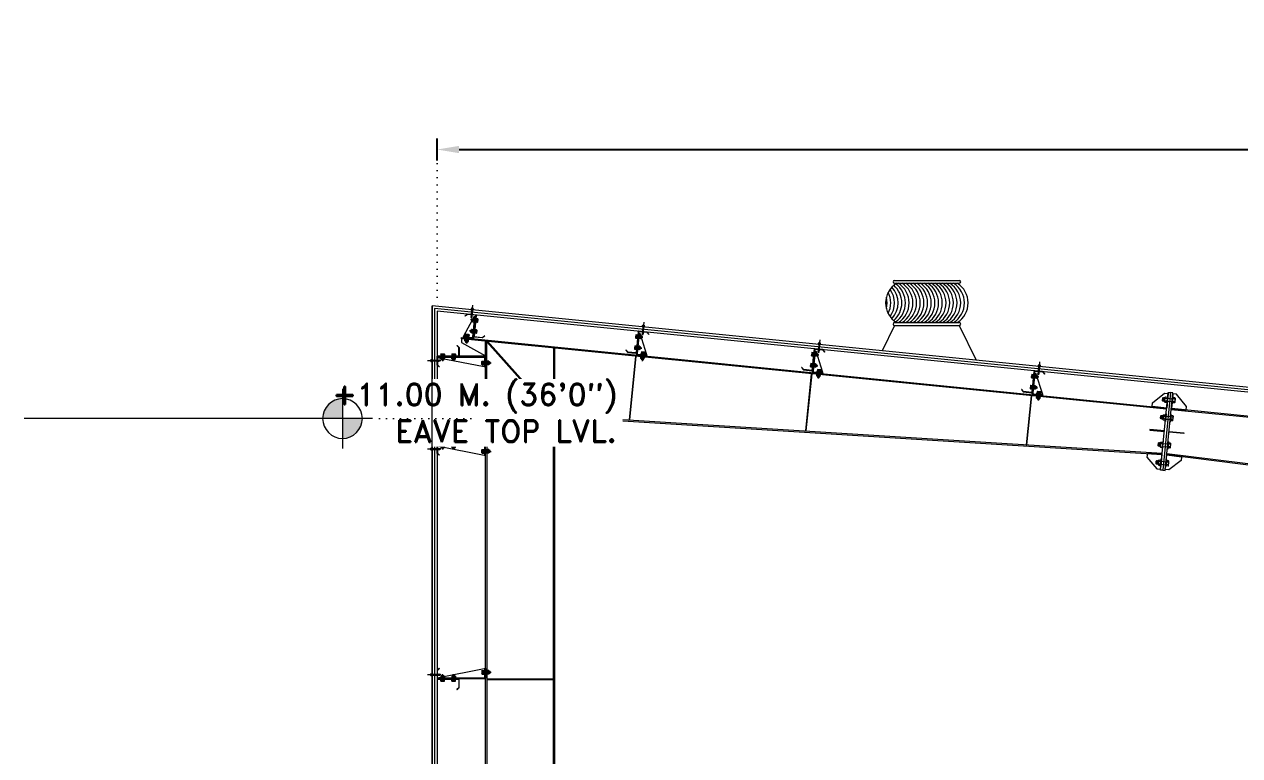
# Model space of a CAD drawing. Header units: millimetres. Extents: x 5227 to 261376, y 53707 to 123566.
# Drawn here: x 70484 to 78735, y 78896 to 83860 of the extents above; entities that cross this region are included whole.
import ezdxf

# ---------------------------------------------------------------- set-up
doc = ezdxf.new("R2010")
doc.units = ezdxf.units.MM
doc.header["$PDMODE"] = 35
doc.header["$PDSIZE"] = -10
doc.linetypes.add('CENTERX2', pattern=[101.6, 63.5, -12.7, 12.7, -12.7])
doc.linetypes.add('DOT', pattern=[6.35, 0, -6.35])
doc.layers.get('0').update_dxf_attribs({"lineweight": 0})
doc.layers.get('Defpoints').update_dxf_attribs({"lineweight": 0})
for name, color, linetype, lineweight in [('PV_CENTER LINE', 1, 'CENTERX2', 0), ('PV_DIMENTION_SECOND_ROMANS', 7, 'Continuous', 0), ('PV_DOTED LINE', 252, 'DOT', 0), ('PV_PURLIN', 4, 'Continuous', 0), ('PV_STEEL LINE', 7, 'Continuous', 0), ('PV_STEEL_I SECTION', 5, 'Continuous', 0), ('PV_STEEL_PLATE', 4, 'Continuous', 0), ('PV_STEEL_STIFFNING', 3, 'Continuous', 0), ('PV_STP', 3, 'Continuous', 0), ('PV_TEXT_ROMAND', 1, 'Continuous', 0), ('STEEL LINE', 7, 'Continuous', 0)]:
    doc.layers.add(name, color=color, linetype=linetype, lineweight=lineweight)
doc.layers.add('PV_HATCH', color=252, linetype='Continuous', lineweight=0, transparency=0.5)
doc.styles.add('PV_ROMAND', font='romand.shx')
doc.dimstyles.new('PV_1-75_MM_FOOT', dxfattribs={"dimscale": 75, "dimtxt": 2, "dimasz": 2, "dimexe": 1, "dimexo": 0.625, "dimtad": 0, "dimdec": 0, "dimdsep": 46, "dimtxsty": 'PV_ROMAND', "dimcen": 2.5, "dimadec": 0, "dimazin": 0, "dimtfac": 1, "dimtdec": 0, "dimtmove": 1, "dimatfit": 2, "dimfxl": 1, "dimfxlon": 1, "dimarcsym": 0})

# ---------------------------------------------------------------- blocks, each defined once
blk = doc.blocks.new('G$CB1E6BE7D')
at = {"layer": 'PV_STP'}
blk.add_lwpolyline([(-100, 25), (-100, 0), (0, 0), (0, 100), (-25, 100), (-100, 25)], dxfattribs=at)
blk = doc.blocks.new('*U515')
at = {"color": 0}
for p, q in [((25.7, 2.5), (-25.7, 2.5)), ((-25.7, 2.5), (-25.7, 0)), ((-25.7, 0), (25.7, 0)), ((-17.5, 16.3), (-17.5, 4.9)), ((13.1, 18.7), (-13.1, 18.7)), ((17.5, 16.3), (17.5, 4.9)), ((25.7, 0), (25.7, 2.5)), ((-25.7, -34.5), (-25.7, -32)), ((-25.7, -32), (25.7, -32)), ((25.7, -34.5), (-25.7, -34.5)), ((-17.5, -48.3), (-17.5, -36.9)), ((13.1, -50.7), (-13.1, -50.7)), ((-10, -64.7), (-10, -50.7)), ((-10, -64.7), (-8, -66.7)), ((8, -66.7), (-8, -66.7)), ((8, -66.7), (10, -64.7)), ((10, -64.7), (10, -50.7)), ((17.5, -48.3), (17.5, -36.9)), ((25.7, -32), (25.7, -34.5))]:
    blk.add_line(p, q, dxfattribs=at)
at = {"color": 8}
for p, q in [((-8.7, 16.3), (-8.7, 4.9)), ((8.7, 16.3), (8.7, 4.9)), ((-8.7, -48.3), (-8.7, -36.9)), ((8.7, -48.3), (8.7, -36.9))]:
    blk.add_line(p, q, dxfattribs=at)
for points in [[(10, -50.7), (12, -51.7), (10, -52.7), (-10, -52.7), (-12, -51.7), (-10, -50.7)], [(10, -52.7), (12, -53.7), (10, -54.7), (-10, -54.7), (-12, -53.7), (-10, -52.7)], [(10, -54.7), (12, -55.7), (10, -56.7), (-10, -56.7), (-12, -55.7), (-10, -54.7)], [(10, -56.7), (12, -57.7), (10, -58.7), (-10, -58.7), (-12, -57.7), (-10, -56.7)], [(10, -58.7), (12, -59.7), (10, -60.7), (-10, -60.7), (-12, -59.7), (-10, -58.7)], [(10, -60.7), (12, -61.7), (10, -62.7), (-10, -62.7), (-12, -61.7), (-10, -60.7)], [(10, -62.7), (12, -63.7), (10, -64.7), (-10, -64.7), (-12, -63.7), (-10, -62.7)]]:
    blk.add_lwpolyline(points, dxfattribs=at)
at = {"color": 0}
for centre, start, end in [((-13.1, 13.6), 90, 148.53369), ((-13.1, 7.6), 211.46631, 270), ((13.1, 13.6), 31.46631, 90), ((13.1, 7.6), 270, 328.53369), ((-13.1, -39.6), 90, 148.53369), ((-13.1, -45.6), 211.46631, 270), ((13.1, -39.6), 31.46631, 90), ((13.1, -45.6), 270, 328.53369)]:
    blk.add_arc(centre, 5.12, start, end, dxfattribs=at)
at = {"color": 8}
for centre, radius, start, end in [((-13.1, 13.6), 5.12, 31.46631, 90), ((-13.1, 7.6), 5.12, 270, 328.53369), ((0, 1.9), 16.8, 58.69355, 121.30645), ((0, 19.3), 16.8, 238.69355, 301.30645), ((13.1, 13.6), 5.12, 90, 148.53369), ((13.1, 7.6), 5.12, 211.46631, 270), ((-13.1, -39.6), 5.12, 31.46631, 90), ((-13.1, -45.6), 5.12, 270, 328.53369), ((0, -51.3), 16.8, 58.69355, 121.30645), ((0, -33.9), 16.8, 238.69355, 301.30645), ((13.1, -39.6), 5.12, 90, 148.53369), ((13.1, -45.6), 5.12, 211.46631, 270)]:
    blk.add_arc(centre, radius, start, end, dxfattribs=at)
at = {"layer": 'PV_DIMENTION_SECOND_ROMANS'}
for p, q in [((-10, -32), (-10, 0)), ((10, -32), (10, 0))]:
    blk.add_line(p, q, dxfattribs=at)
blk = doc.blocks.new('2125')
at = {"color": 3}
for p, q in [((1074299, 569870), (1074359, 569870)), ((1074299, 569870), (1074299, 569867)), ((1074299, 569867), (1074359, 569867)), ((1074299, 569828), (1074359, 569828)), ((1074299, 569828), (1074299, 569825)), ((1074299, 569825), (1074359, 569825)), ((1074359, 569870), (1074359, 569867)), ((1074359, 569828), (1074359, 569825))]:
    blk.add_line(p, q, dxfattribs=at)
at = {"color": 7}
for p, q in [((1074305, 569892), (1074308, 569894)), ((1074305, 569892), (1074305, 569870)), ((1074305, 569892), (1074353, 569892)), ((1074305, 569823), (1074308, 569825)), ((1074305, 569803), (1074305, 569823)), ((1074305, 569803), (1074308, 569801)), ((1074308, 569894), (1074351, 569894)), ((1074308, 569825), (1074351, 569825)), ((1074308, 569801), (1074351, 569801)), ((1074317, 569892), (1074317, 569787)), ((1074320, 569785), (1074317, 569787)), ((1074320, 569785), (1074339, 569785)), ((1074339, 569785), (1074341, 569787)), ((1074341, 569892), (1074341, 569787)), ((1074353, 569892), (1074351, 569894)), ((1074353, 569823), (1074351, 569825)), ((1074353, 569803), (1074351, 569801)), ((1074353, 569892), (1074353, 569870)), ((1074353, 569803), (1074353, 569823))]:
    blk.add_line(p, q, dxfattribs=at)
for centre, radius, start, end in [((1074311, 569884), 9.99, 53.1059, 126.8941), ((1074311, 569815), 9.99, 53.1059, 126.8941), ((1074311, 569811), 9.99, 233.1059, 306.8941), ((1074329, 569857), 36.8, 70.9821, 109.0179), ((1074329, 569788), 36.8, 70.9821, 109.0179), ((1074329, 569837), 36.8, 250.9821, 289.0179), ((1074347, 569884), 9.99, 53.1059, 126.8941), ((1074347, 569815), 9.99, 53.1059, 126.8941), ((1074347, 569811), 9.99, 233.1059, 306.8941)]:
    blk.add_arc(centre, radius, start, end, dxfattribs=at)
at = {"layer": 'PV_CENTER LINE', "color": 1, "ltscale": 0.1}
blk.add_line((1074329, 569902), (1074329, 569771), dxfattribs=at)
blk = doc.blocks.new('SRW-55')
at = {"color": 252}
for p, q in [((-6.8, 2.3), (-3.6, 2.7)), ((-6.8, 2.3), (-6.8, 1.8)), ((-6.8, 1.8), (6.8, 1.8)), ((-4.5, 1.8), (-4.5, 0)), ((-4.5, 0), (4.5, 0)), ((-3.6, 6.3), (-3.6, 2.7)), ((-3.6, 2.7), (3.6, 2.7)), ((-2.7, 7.2), (2.7, 7.2)), ((-1.8, 6.3), (-1.8, 2.7)), ((-1.8, -0.6), (0, 0)), ((-1.8, 0), (-1.8, -0.6)), ((1.8, 6.3), (1.8, 2.7)), ((1.8, -0.4), (2.3, 0)), ((3.6, 6.3), (3.6, 2.7)), ((6.8, 2.3), (3.6, 2.7)), ((4.5, 1.8), (4.5, 0)), ((6.8, 2.3), (6.8, 1.8)), ((-2.5, -1.1), (-1.8, -0.6)), ((-2.5, -3), (-1.8, -2.5)), ((-2.5, -4.9), (-1.8, -4.4)), ((-2.5, -21.8), (-1.8, -21.3)), ((-2.5, -23.7), (-1.8, -23.2)), ((-2.5, -25.6), (-1.8, -25)), ((-2.5, -27.5), (-1.8, -26.9)), ((-2.5, -29.4), (-1.8, -28.8)), ((-2.5, -31.3), (-1.8, -30.7)), ((-2.5, -31.5), (1.8, -31.5)), ((-2.4, -1.4), (-1.8, -1.5)), ((-2.4, -3.3), (-1.8, -3.4)), ((-2.4, -5.2), (-1.8, -5.3)), ((-1.8, -22.2), (-2.4, -22.1)), ((-1.8, -24.1), (-2.4, -23.9)), ((-1.8, -26), (-2.4, -25.8)), ((-1.8, -27.8), (-2.4, -27.7)), ((-1.8, -29.7), (-2.4, -29.6)), ((-1.8, -1.5), (1.8, -0.4)), ((-1.8, -2.4), (1.8, -1.3)), ((-1.8, -1.5), (-1.8, -2.5)), ((-1.8, -3.4), (1.8, -2.3)), ((-1.8, -4.3), (1.8, -3.2)), ((-1.8, -3.4), (-1.8, -4.3)), ((-1.8, -5.3), (1.8, -4.2)), ((-1.8, -5.3), (-1.8, -20.2)), ((-1.8, -21.2), (1.8, -20.1)), ((-1.8, -20.3), (-1.8, -21.3)), ((-1.8, -22.2), (1.8, -21.1)), ((-1.8, -23.1), (1.8, -22)), ((-1.8, -22.2), (-1.8, -23.1)), ((-1.8, -24.1), (1.8, -23)), ((-1.8, -25), (1.8, -23.9)), ((-1.8, -24.1), (-1.8, -25)), ((-1.8, -26), (1.8, -24.9)), ((-1.8, -26.9), (1.8, -25.8)), ((-1.8, -26), (-1.8, -26.9)), ((-1.8, -27.8), (1.8, -26.7)), ((-1.8, -28.8), (1.8, -27.7)), ((-1.8, -27.9), (-1.8, -28.8)), ((-1.8, -29.7), (1.8, -28.6)), ((-1.8, -30.7), (1.8, -29.6)), ((-1.8, -29.7), (-1.8, -30.7)), ((-1.8, -31.5), (-1.8, -35.1)), ((-1.8, -35.1), (0, -37.8)), ((-1.3, -31.5), (1.8, -30.5)), ((0, -37.8), (1.3, -31.5)), ((0, -37.8), (1.8, -35.1)), ((1.8, -0.4), (1.8, -1.3)), ((2.4, -1.5), (1.8, -1.3)), ((1.8, -2.3), (2.5, -1.7)), ((1.8, -2.3), (1.8, -3.2)), ((2.4, -3.4), (1.8, -3.2)), ((1.8, -4.1), (2.5, -3.6)), ((1.8, -4.2), (1.8, -5.5)), ((1.8, -5.5), (1.8, -20.1)), ((1.8, -20.1), (2.4, -20.3)), ((2.5, -20.5), (1.8, -21.1)), ((1.8, -21.1), (1.8, -22)), ((1.8, -22), (2.4, -22.2)), ((2.5, -22.4), (1.8, -22.9)), ((1.8, -23), (1.8, -23.9)), ((1.8, -23.9), (2.4, -24)), ((2.5, -24.3), (1.8, -24.8)), ((1.8, -24.8), (1.8, -25.8)), ((1.8, -25.8), (2.4, -25.9)), ((2.5, -26.2), (1.8, -26.7)), ((1.8, -26.7), (1.8, -27.7)), ((1.8, -27.7), (2.4, -27.8)), ((2.5, -28.1), (1.8, -28.6)), ((1.8, -28.6), (1.8, -29.6)), ((1.8, -29.6), (2.4, -29.7)), ((2.5, -29.9), (1.8, -30.5)), ((1.8, -30.5), (1.8, -31.5)), ((1.8, -31.5), (1.8, -35.1))]:
    blk.add_line(p, q, dxfattribs=at)
for centre, radius, start, end in [((-2.7, 6.3), 0.902, 360, 180), ((0, 5), 2.25, 36.8699, 143.1301), ((2.7, 6.3), 0.902, 360, 180), ((-2.4, -1.2), 0.135, 129.8295, 257.9728), ((-2.4, -3.1), 0.135, 129.8295, 257.9728), ((-2.4, -5), 0.135, 129.8295, 257.9728), ((-2.4, -21.9), 0.135, 129.8295, 257.9728), ((-2.4, -23.8), 0.135, 129.8295, 257.9728), ((-2.4, -25.7), 0.135, 129.8295, 257.9728), ((-2.4, -27.6), 0.135, 129.8295, 257.9728), ((-2.4, -29.5), 0.135, 129.8295, 257.9728), ((-2.4, -31.4), 0.135, 129.8295, 233.3696), ((-1.7, -0.7), 0.135, 107.2492, 129.8295), ((-1.8, -1.4), 0.135, 257.9728, 287.2492), ((-1.7, -2.6), 0.135, 107.2492, 129.8295), ((-1.8, -3.3), 0.135, 257.9728, 287.2492), ((-1.7, -4.5), 0.135, 107.2492, 129.8295), ((-1.8, -5.1), 0.135, 257.9728, 287.2492), ((-1.7, -21.4), 0.135, 107.2492, 129.8295), ((-1.8, -22.1), 0.135, 257.9728, 287.2492), ((-1.7, -23.3), 0.135, 107.2492, 129.8295), ((-1.8, -23.9), 0.135, 257.9728, 287.2492), ((-1.7, -25.1), 0.135, 107.2492, 129.8295), ((-1.8, -25.8), 0.135, 257.9728, 287.2492), ((-1.7, -27), 0.135, 107.2492, 129.8295), ((-1.8, -27.7), 0.135, 257.9728, 287.2492), ((-1.7, -28.9), 0.135, 107.2492, 129.8295), ((-1.8, -29.6), 0.135, 257.9728, 287.2492), ((-1.7, -30.8), 0.135, 107.2492, 129.8295), ((1.7, -0.3), 0.135, 287.2492, 309.8295), ((1.8, -1.5), 0.135, 77.9728, 107.2492), ((1.7, -2.2), 0.135, 287.2492, 309.8295), ((1.8, -3.4), 0.135, 77.9728, 107.2492), ((1.7, -4), 0.135, 287.2492, 309.8295), ((1.8, -20.3), 0.135, 77.9728, 107.2492), ((1.7, -21), 0.135, 287.2492, 309.8295), ((1.8, -22.2), 0.135, 77.9728, 107.2492), ((1.7, -22.8), 0.135, 287.2492, 309.8295), ((1.8, -24), 0.135, 77.9728, 107.2492), ((1.7, -24.7), 0.135, 287.2492, 309.8295), ((1.8, -25.9), 0.135, 77.9728, 107.2492), ((1.7, -26.6), 0.135, 287.2492, 309.8295), ((1.8, -27.8), 0.135, 77.9728, 107.2492), ((1.7, -28.5), 0.135, 287.2492, 309.8295), ((1.8, -29.7), 0.135, 77.9728, 107.2492), ((1.7, -30.4), 0.135, 287.2492, 309.8295), ((2.4, -1.6), 0.135, 309.8295, 77.9728), ((2.4, -3.5), 0.135, 309.8295, 77.9728), ((2.4, -20.4), 0.135, 309.8295, 77.9728), ((2.4, -22.3), 0.135, 309.8295, 77.9728), ((2.4, -24.2), 0.135, 309.8295, 77.9728), ((2.4, -26.1), 0.135, 309.8295, 77.9728), ((2.4, -27.9), 0.135, 309.8295, 77.9728), ((2.4, -29.8), 0.135, 309.8295, 77.9728)]:
    blk.add_arc(centre, radius, start, end, dxfattribs=at)
blk = doc.blocks.new('PURLIN -....')
at = {"layer": 'PV_CENTER LINE'}
for p, q in [((195998.4, -55564.7), (195982.1, -55564.7)), ((195998.4, -55564.7), (195982.1, -55564.7)), ((195998.4, -55639.7), (195982.1, -55639.7))]:
    blk.add_line(p, q, dxfattribs=at)
at = {"layer": 'PV_PURLIN', "color": 2}
blk.add_lwpolyline([(195989.2, -55673.2, -0.414214), (195987.2, -55675.2), (195932.9, -55675.2, -0.198912), (195931.5, -55674.6), (195918.5, -55661.6), (195917.1, -55663), (195930.1, -55676, 0.198912), (195932.9, -55677.2), (195987.2, -55677.2, 0.414214), (195991.2, -55673.2), (195991.2, -55531.2, -0.414214), (195993.2, -55529.2), (196047.6, -55529.2, -0.198912), (196049, -55529.7), (196062, -55542.7), (196063.4, -55541.3), (196050.4, -55528.3, 0.198912), (196047.6, -55527.2), (195993.2, -55527.2, 0.414214), (195989.2, -55531.2)], format="xyb", close=True, dxfattribs=at)
blk = doc.blocks.new('G$C797E9A96')
at = {"color": 7}
for p, q in [((-46.8, 141), (-48.9, 119.8)), ((-48.1, 118.4), (-48.9, 119.8)), ((-45.7, 142.3), (-48.1, 118.4)), ((-48.1, 118.4), (-37.3, 117.3)), ((-47.5, 124.3), (-7.5, 120.3)), ((-45.7, 142.3), (-46.8, 141)), ((-46.3, 136.3), (-6.3, 132.3)), ((-45.7, 142.3), (-34.9, 141.2)), ((-24.5, 138.8), (-26.6, 117.5)), ((-25.8, 116.1), (-26.6, 117.5)), ((-15.8, 115.1), (-25.8, 116.1)), ((-23.4, 140), (-24.5, 138.8)), ((-13.4, 139), (-23.4, 140)), ((-15.8, 115.1), (-14.7, 116.4)), ((-12.6, 137.6), (-14.7, 116.4)), ((-13.4, 139), (-12.6, 137.6)), ((-6.2, 121.4), (-7.5, 120.3)), ((-5.3, 131), (-6.3, 132.3)), ((-5.3, 131), (-6.2, 121.4)), ((-54.3, 66.4), (-56.4, 45.2)), ((-55.5, 43.7), (-56.4, 45.2)), ((-53.1, 67.6), (-55.5, 43.7)), ((-55.5, 43.7), (-44.8, 42.7)), ((-54.9, 49.7), (-15, 45.7)), ((-53.1, 67.6), (-54.3, 66.4)), ((-53.7, 61.7), (-13.8, 57.7)), ((-53.1, 67.6), (-42.4, 66.5)), ((-32, 64.2), (-34.1, 42.9)), ((-33.2, 41.5), (-34.1, 42.9)), ((-23.3, 40.5), (-33.2, 41.5)), ((-30.8, 65.4), (-32, 64.2)), ((-20.9, 64.4), (-30.8, 65.4)), ((-23.3, 40.5), (-22.2, 41.7)), ((-20, 63), (-22.2, 41.7)), ((-20.9, 64.4), (-20, 63)), ((-13.7, 46.8), (-15, 45.7)), ((-12.7, 56.3), (-13.8, 57.7)), ((-12.7, 56.3), (-13.7, 46.8))]:
    blk.add_line(p, q, dxfattribs=at)
at = {"color": 3}
for p, q in [((-34.6, 144.2), (-37.6, 114.3)), ((-37.6, 114.3), (-35.8, 114.1)), ((-32.8, 144), (-35.8, 114.1)), ((-34.6, 144.2), (-32.8, 144)), ((-25.9, 143.3), (-28.9, 113.4)), ((-28.9, 113.4), (-27.1, 113.3)), ((-24.1, 143.1), (-27.1, 113.3)), ((-25.9, 143.3), (-24.1, 143.1)), ((-42.1, 69.5), (-45.1, 39.7)), ((-45.1, 39.7), (-43.3, 39.5)), ((-40.3, 69.4), (-43.3, 39.5)), ((-42.1, 69.5), (-40.3, 69.4)), ((-33.3, 68.7), (-36.3, 38.8)), ((-36.3, 38.8), (-34.5, 38.6)), ((-31.5, 68.5), (-34.5, 38.6)), ((-33.3, 68.7), (-31.5, 68.5))]:
    blk.add_line(p, q, dxfattribs=at)
at = {"color": 7}
for centre, radius, start, end in [((-43.8, 121), 5, 137.39535, 211.18347), ((-29.5, 128.6), 18.4, 155.27152, 193.3073), ((-42, 138.9), 5, 137.39535, 211.18347), ((-21.5, 118.7), 5, 137.39535, 211.18347), ((-7.3, 126.3), 18.4, 155.27152, 193.3073), ((-19.7, 136.6), 5, 137.39535, 211.18347), ((-19.5, 118.5), 5, 317.39535, 31.18347), ((-31.9, 128.8), 18.4, 335.27152, 13.3073), ((-17.7, 136.4), 5, 317.39535, 31.18347), ((-51.2, 46.3), 5, 137.39535, 211.18347), ((-37, 54), 18.4, 155.27152, 193.3073), ((-49.5, 64.2), 5, 137.39535, 211.18347), ((-29, 44.1), 5, 137.39535, 211.18347), ((-14.7, 51.7), 18.4, 155.27152, 193.3073), ((-27.2, 62), 5, 137.39535, 211.18347), ((-27, 43.9), 5, 317.39535, 31.18347), ((-39.4, 54.2), 18.4, 335.27152, 13.3073), ((-25.2, 61.8), 5, 317.39535, 31.18347)]:
    blk.add_arc(centre, radius, start, end, dxfattribs=at)
at = {"layer": 'PV_CENTER LINE'}
blk.add_line((6.8, 227.1), (-3.2, 126.9), dxfattribs=at)
at = {"layer": 'PV_CENTER LINE', "color": 1, "ltscale": 0.1}
for p, q in [((-52.2, 130.8), (0.9, 125.5)), ((-59.6, 56.2), (-6.5, 50.9))]:
    blk.add_line(p, q, dxfattribs=at)
at = {"layer": 'PV_STEEL_PLATE', "color": 30, "ltscale": 3}
blk.add_lwpolyline([(-34.8, 3.5, -0.414214), (-43.8, 14.4), (-29.9, 153.7), (-24.9, 153.2), (-38.8, 13.9, 0.414214), (-34.3, 8.5), (25.4, 2.5), (24.9, -2.5)], format="xyb", close=True, dxfattribs=at)
at = {"layer": 'PV_STEEL_STIFFNING', "ltscale": 5}
blk.add_lwpolyline([(-38.7, 15.2), (-24.9, 153.2), (-19.9, 152.7), (25.9, 7.5), (25.4, 2.5), (-33.1, 8.3)], close=True, dxfattribs=at)
at = {"ltscale": 3, "rotation": 354.2894068619772}
blk.add_blockref('PURLIN -....', (-189522, 74919.6), dxfattribs=at)
at = {"color": 252, "xscale": -1.487812063150599, "yscale": 1.487812063147431, "zscale": 1.487812063150599, "rotation": 354.2894068619516}
blk.add_blockref('SRW-55', (3.7, 196.1), dxfattribs=at)
at = {"layer": 'PV_DIMENTION_SECOND_ROMANS', "linetype": 'ByBlock', "ltscale": 5, "xscale": -0.5, "yscale": 0.5, "zscale": 0.5, "rotation": 354.2894068619772}
blk.add_blockref('2125', (506148.1, -336957.9), dxfattribs=at)
blk = doc.blocks.new('G$C51E7CFE8')
at = {"layer": 'PV_STP'}
blk.add_lwpolyline([(100, 25), (100, 0), (0, 0), (0, 100), (25, 100), (100, 25)], dxfattribs=at)
blk = doc.blocks.new('*U519')
at = {"color": 0}
for p, q in [((25.7, 2.5), (-25.7, 2.5)), ((-25.7, 2.5), (-25.7, 0)), ((-25.7, 0), (25.7, 0)), ((-17.5, 16.3), (-17.5, 4.9)), ((13.1, 18.7), (-13.1, 18.7)), ((17.5, 16.3), (17.5, 4.9)), ((25.7, 0), (25.7, 2.5)), ((-25.7, -34.5), (-25.7, -32)), ((-25.7, -32), (25.7, -32)), ((25.7, -34.5), (-25.7, -34.5)), ((-17.5, -48.3), (-17.5, -36.9)), ((13.1, -50.7), (-13.1, -50.7)), ((-10, -64.7), (-10, -50.7)), ((-10, -64.7), (-8, -66.7)), ((8, -66.7), (-8, -66.7)), ((8, -66.7), (10, -64.7)), ((10, -64.7), (10, -50.7)), ((17.5, -48.3), (17.5, -36.9)), ((25.7, -32), (25.7, -34.5))]:
    blk.add_line(p, q, dxfattribs=at)
at = {"color": 8}
for p, q in [((-8.7, 16.3), (-8.7, 4.9)), ((8.7, 16.3), (8.7, 4.9)), ((-8.7, -48.3), (-8.7, -36.9)), ((8.7, -48.3), (8.7, -36.9))]:
    blk.add_line(p, q, dxfattribs=at)
for points in [[(10, -50.7), (12, -51.7), (10, -52.7), (-10, -52.7), (-12, -51.7), (-10, -50.7)], [(10, -52.7), (12, -53.7), (10, -54.7), (-10, -54.7), (-12, -53.7), (-10, -52.7)], [(10, -54.7), (12, -55.7), (10, -56.7), (-10, -56.7), (-12, -55.7), (-10, -54.7)], [(10, -56.7), (12, -57.7), (10, -58.7), (-10, -58.7), (-12, -57.7), (-10, -56.7)], [(10, -58.7), (12, -59.7), (10, -60.7), (-10, -60.7), (-12, -59.7), (-10, -58.7)], [(10, -60.7), (12, -61.7), (10, -62.7), (-10, -62.7), (-12, -61.7), (-10, -60.7)], [(10, -62.7), (12, -63.7), (10, -64.7), (-10, -64.7), (-12, -63.7), (-10, -62.7)]]:
    blk.add_lwpolyline(points, dxfattribs=at)
at = {"color": 0}
for centre, start, end in [((-13.1, 13.6), 90, 148.53369), ((-13.1, 7.6), 211.46631, 270), ((13.1, 13.6), 31.46631, 90), ((13.1, 7.6), 270, 328.53369), ((-13.1, -39.6), 90, 148.53369), ((-13.1, -45.6), 211.46631, 270), ((13.1, -39.6), 31.46631, 90), ((13.1, -45.6), 270, 328.53369)]:
    blk.add_arc(centre, 5.12, start, end, dxfattribs=at)
at = {"color": 8}
for centre, radius, start, end in [((-13.1, 13.6), 5.12, 31.46631, 90), ((-13.1, 7.6), 5.12, 270, 328.53369), ((0, 1.9), 16.8, 58.69355, 121.30645), ((0, 19.3), 16.8, 238.69355, 301.30645), ((13.1, 13.6), 5.12, 90, 148.53369), ((13.1, 7.6), 5.12, 211.46631, 270), ((-13.1, -39.6), 5.12, 31.46631, 90), ((-13.1, -45.6), 5.12, 270, 328.53369), ((0, -51.3), 16.8, 58.69355, 121.30645), ((0, -33.9), 16.8, 238.69355, 301.30645), ((13.1, -39.6), 5.12, 90, 148.53369), ((13.1, -45.6), 5.12, 211.46631, 270)]:
    blk.add_arc(centre, radius, start, end, dxfattribs=at)
at = {"layer": 'PV_DIMENTION_SECOND_ROMANS'}
for p, q in [((-10, -32), (-10, 0)), ((10, -32), (10, 0))]:
    blk.add_line(p, q, dxfattribs=at)
blk = doc.blocks.new('G$CBB9E2D0D')
at = {"color": 3}
for p, q in [((232.5, 48.8), (202.5, 48.8)), ((202.5, 48.8), (202.5, 47)), ((232.5, 47), (202.5, 47)), ((232.5, 40), (202.5, 40)), ((202.5, 40), (202.5, 38.2)), ((232.5, 38.2), (202.5, 38.2)), ((232.5, 48.8), (232.5, 47)), ((232.5, 40), (232.5, 38.2)), ((307.5, 48.8), (277.5, 48.8)), ((277.5, 48.8), (277.5, 47)), ((307.5, 47), (277.5, 47)), ((307.5, 40), (277.5, 40)), ((277.5, 40), (277.5, 38.2)), ((307.5, 38.2), (277.5, 38.2)), ((307.5, 48.8), (307.5, 47)), ((307.5, 40), (307.5, 38.2))]:
    blk.add_line(p, q, dxfattribs=at)
at = {"color": 7}
for p, q in [((205.5, 59.6), (206.8, 60.6)), ((205.5, 59.6), (205.5, 48.8)), ((229.5, 59.6), (205.5, 59.6)), ((205.5, 37.2), (206.8, 38.2)), ((205.5, 27.2), (205.5, 37.2)), ((205.5, 27.2), (206.8, 26.2)), ((228.2, 60.6), (206.8, 60.6)), ((228.2, 38.2), (206.8, 38.2)), ((228.2, 26.2), (206.8, 26.2)), ((211.5, 59.6), (211.5, 19.5)), ((212.7, 18.3), (211.5, 19.5)), ((222.3, 18.3), (212.7, 18.3)), ((222.3, 18.3), (223.5, 19.5)), ((223.5, 59.6), (223.5, 19.5)), ((229.5, 59.6), (228.2, 60.6)), ((229.5, 37.2), (228.2, 38.2)), ((229.5, 27.2), (228.2, 26.2)), ((229.5, 59.6), (229.5, 48.8)), ((229.5, 27.2), (229.5, 37.2)), ((280.5, 59.6), (281.8, 60.6)), ((280.5, 59.6), (280.5, 48.8)), ((304.5, 59.6), (280.5, 59.6)), ((280.5, 37.2), (281.8, 38.2)), ((280.5, 27.2), (280.5, 37.2)), ((280.5, 27.2), (281.8, 26.2)), ((303.2, 60.6), (281.8, 60.6)), ((303.2, 38.2), (281.8, 38.2)), ((303.2, 26.2), (281.8, 26.2)), ((286.5, 59.6), (286.5, 19.5)), ((287.7, 18.3), (286.5, 19.5)), ((297.3, 18.3), (287.7, 18.3)), ((297.3, 18.3), (298.5, 19.5)), ((298.5, 59.6), (298.5, 19.5)), ((304.5, 59.6), (303.2, 60.6)), ((304.5, 37.2), (303.2, 38.2)), ((304.5, 27.2), (303.2, 26.2)), ((304.5, 59.6), (304.5, 48.8)), ((304.5, 27.2), (304.5, 37.2))]:
    blk.add_line(p, q, dxfattribs=at)
for centre, radius, start, end in [((208.5, 55.6), 5, 53.10594, 126.89406), ((208.5, 33.2), 5, 53.10594, 126.89406), ((208.5, 31.2), 5, 233.10594, 306.89406), ((217.5, 42.2), 18.4, 70.98211, 109.01789), ((217.5, 19.8), 18.4, 70.98211, 109.01789), ((217.5, 44.6), 18.4, 250.98211, 289.01789), ((226.5, 55.6), 5, 53.10594, 126.89406), ((226.5, 33.2), 5, 53.10594, 126.89406), ((226.5, 31.2), 5, 233.10594, 306.89406), ((283.5, 55.6), 5, 53.10594, 126.89406), ((283.5, 33.2), 5, 53.10594, 126.89406), ((283.5, 31.2), 5, 233.10594, 306.89406), ((292.5, 42.2), 18.4, 70.98211, 109.01789), ((292.5, 19.8), 18.4, 70.98211, 109.01789), ((292.5, 44.6), 18.4, 250.98211, 289.01789), ((301.5, 55.6), 5, 53.10594, 126.89406), ((301.5, 33.2), 5, 53.10594, 126.89406), ((301.5, 31.2), 5, 233.10594, 306.89406)]:
    blk.add_arc(centre, radius, start, end, dxfattribs=at)
at = {"layer": 'PV_CENTER LINE', "color": 1, "ltscale": 0.1}
for p, q in [((217.5, 64.9), (217.5, 11.6)), ((292.5, 64.9), (292.5, 11.6))]:
    blk.add_line(p, q, dxfattribs=at)
at = {"layer": 'PV_CENTER LINE'}
blk.add_line((394.2, 15.8), (293.4, 15.8), dxfattribs=at)
at = {"layer": 'PV_STEEL_PLATE', "color": 30, "ltscale": 3}
blk.add_lwpolyline([(0, 35, -0.414214), (10, 45), (317.5, 45), (317.5, 40), (10, 40, 0.414214), (5, 35), (5, -25), (0, -25)], format="xyb", close=True, dxfattribs=at)
at = {"layer": 'PV_STEEL_STIFFNING', "ltscale": 5}
blk.add_lwpolyline([(11.2, 40), (317.5, 40), (317.5, 35), (10, -25), (5, -25), (5, 33.8)], close=True, dxfattribs=at)
at = {"ltscale": 3, "rotation": 270.0000000000002}
blk.add_blockref('PURLIN -....', (55857.2, 196036.2), dxfattribs=at)
at = {"color": 252, "xscale": -1.487812063150599, "yscale": 1.487812063147431, "zscale": 1.487812063150599, "rotation": 269.9999999999746}
blk.add_blockref('SRW-55', (363, 15.8), dxfattribs=at)
at = {"layer": 'PV_DIMENTION_SECOND_ROMANS', "linetype": 'ByBlock', "ltscale": 5, "xscale": -0.5, "yscale": 0.5, "zscale": 0.5, "rotation": 270.0000000000002}
blk.add_blockref('2125', (-284922.1, -537164.7), dxfattribs=at)
blk = doc.blocks.new('G$CF01BD585')
at = {"layer": 'STEEL LINE', "color": 254}
for p, q in [((-235.6, 202.9), (-319.8, 32)), ((204.1, 202.9), (319.8, -32))]:
    blk.add_line(p, q, dxfattribs=at)
for points in [[(-235.6, 509.2), (204.1, 509.2)], [(-235.6, 489.2), (204.1, 489.2)], [(-235.6, 222.8), (204.1, 222.8)], [(-235.6, 202.9), (204.1, 202.9)]]:
    blk.add_lwpolyline(points, dxfattribs=at)
for centre, radius, start, end in [((-235.6, 499.2), 9.99, 89.99999, 269.99999), ((204.1, 499.2), 9.99, 269.99999, 89.99999), ((-138, 356), 157.6, 122.31706, 237.68291), ((-418.5, 356), 157.6, 332.85647, 27.14361), ((-393.5, 356), 157.6, 324.14859, 35.85151), ((-368.5, 356), 157.6, 316.98799, 43.01212), ((-343.5, 356), 157.6, 310.6837, 49.3164), ((-318.5, 356), 157.6, 304.92858, 55.07153), ((-293.5, 356), 157.6, 302.31706, 57.68291), ((-268.5, 356), 157.6, 302.31706, 57.68291), ((-243.5, 356), 157.6, 302.31706, 57.68291), ((-218.5, 356), 157.6, 302.31706, 57.68291), ((-193.5, 356), 157.6, 302.31706, 57.68291), ((-168.5, 356), 157.6, 302.31706, 57.68291), ((-143.5, 356), 157.6, 302.31706, 57.68291), ((-118.5, 356), 157.6, 302.31706, 57.68291), ((-93.5, 356), 157.6, 302.31706, 57.68291), ((-68.5, 356), 157.6, 302.31706, 57.68291), ((-43.5, 356), 157.6, 302.31706, 57.68291), ((-18.5, 356), 157.6, 302.31706, 57.68291), ((6.5, 356), 157.6, 302.31706, 57.68291), ((31.5, 356), 157.6, 302.31706, 57.68291), ((56.5, 356), 157.6, 302.31706, 57.68291), ((81.5, 356), 157.6, 302.31706, 57.68291), ((106.5, 356), 157.6, 302.31706, 57.68291), ((-443.5, 356), 157.6, 345.7415, 14.2586), ((-235.6, 212.9), 9.99, 89.99999, 269.99999), ((204.1, 212.9), 9.99, 269.99999, 89.99999)]:
    blk.add_arc(centre, radius, start, end, dxfattribs=at)
blk = doc.blocks.new('*U526')
at = {"layer": 'PV_HATCH'}
h = blk.add_hatch(color=252, dxfattribs=at)
h.dxf.hatch_style = 1
h.paths.add_polyline_path([(0, -150), (0, 0), (-150, 0, 0.414214)])
h.paths.add_polyline_path([(0, 150), (0, 0), (150, 0, 0.414214)])
at = {"layer": 'PV_TEXT_ROMAND', "color": 250}
for p, q in [((0, 225), (0, -225)), ((-225, 0), (225, 0)), ((-150, 0), (300, 0)), ((-75, 0), (375, 0)), ((0, 0), (450, 0)), ((75, 0), (525, 0)), ((150, 0), (600, 0)), ((225, 0), (675, 0)), ((300, 0), (750, 0)), ((375, 0), (825, 0)), ((450, 0), (900, 0)), ((525, 0), (975, 0)), ((600, 0), (1050, 0)), ((675, 0), (1125, 0)), ((750, 0), (1200, 0)), ((825, 0), (1275, 0)), ((900, 0), (1350, 0)), ((975, 0), (1425, 0)), ((1050, 0), (1500, 0)), ((1125, 0), (1575, 0)), ((1200, 0), (1650, 0)), ((1275, 0), (1725, 0)), ((1350, 0), (1800, 0)), ((1425, 0), (1875, 0)), ((1500, 0), (1950, 0)), ((1575, 0), (2025, 0)), ((1650, 0), (2100, 0)), ((1725, 0), (2175, 0)), ((1800, 0), (2250, 0)), ((1875, 0), (2325, 0)), ((1950, 0), (2400, 0))]:
    blk.add_line(p, q, dxfattribs=at)
at = {"layer": 'PV_TEXT_ROMAND'}
blk.add_circle((0, 0), 150, dxfattribs=at)
blk = doc.blocks.new('*D536')
at = {"layer": 'Defpoints', "color": 0, "transparency": 16777216}
for p in [(95136.2, 83010.5), (95136.2, 77706.4), (73286.2, 73729.5)]:
    blk.add_point(p, dxfattribs=at)
at = {"layer": 'PV_DIMENTION_SECOND_ROMANS', "color": 0, "lineweight": -2, "transparency": 16777216}
for p, q in [((73286.2, 82935.5), (73286.2, 83085.5)), ((95136.2, 82935.5), (95136.2, 83085.5)), ((73436.2, 83010.5), (81728.7, 83010.5)), ((94986.2, 83010.5), (86693.8, 83010.5))]:
    blk.add_line(p, q, dxfattribs=at)
at = {"layer": 'PV_DIMENTION_SECOND_ROMANS', "color": 0, "transparency": 16777216}
for points in [[(73436.2, 83035.5), (73436.2, 82985.5), (73286.2, 83010.5)], [(94986.2, 82985.5), (94986.2, 83035.5), (95136.2, 83010.5)]]:
    blk.add_solid(points, dxfattribs=at)
at = {"layer": 'PV_DIMENTION_SECOND_ROMANS', "color": 0, "transparency": 16777216, "insert": (84211.2, 83010.5), "char_height": 150, "attachment_point": 5, "style": 'PV_ROMAND'}
blk.add_mtext('21850 [71\'-8"] OUT TO OUT STEEL LINE', dxfattribs=at)

msp = doc.modelspace()

# ---------------------------------------------------------------- linework, layer by layer
at = {"layer": 'PV_DOTED LINE', "ltscale": 7.5}
msp.add_line((73286.2, 83010.5), (73286.2, 81914.1), dxfattribs=at)
at = {"layer": 'PV_STEEL LINE', "color": 250}
for points in [[(95169.2, 76751.4), (95169.2, 79759), (73253.2, 81950.6), (73253.2, 73729.5)], [(95136.2, 76751.4), (95136.2, 79729.1), (73286.2, 81914.1), (73286.2, 73729.5)]]:
    msp.add_lwpolyline(points, dxfattribs=at)
at = {"layer": 'PV_STEEL LINE', "color": 254}
msp.add_lwpolyline([(95152.7, 76751.4), (95152.7, 79744.1), (73269.7, 81932.4), (73269.7, 73729.5)], dxfattribs=at)
at = {"layer": 'PV_STEEL_I SECTION'}
for p, q in [((73616.2, 81200.5), (73616.2, 81709.8)), ((73624.2, 81200.5), (73624.2, 81709)), ((74186.2, 81200.5), (78208.6, 80949.1)), ((74186.2, 81192.5), (78207.8, 80941.1)), ((84240.5, 80647.4), (78270.3, 81244.4)), ((84241.3, 80655.3), (78271.1, 81252.3)), ((73616.2, 76856.5), (73616.2, 81168.5)), ((73626.2, 76856.5), (73626.2, 81168.5)), ((74076.2, 76856.5), (74076.2, 81168.5)), ((74086.2, 76856.5), (74086.2, 81168.5)), ((84194.9, 80191.6), (78239.6, 80937.9)), ((84195.7, 80199.6), (78240.4, 80945.9))]:
    msp.add_line(p, q, dxfattribs=at)
msp.add_lwpolyline([(78238.4, 81247.6), (73451.2, 81726.3), (73452, 81734.3), (78239.2, 81255.5)], dxfattribs=at)
at = {"layer": 'PV_STEEL_PLATE'}
for points in [[(78265.8, 81360.4), (78213.1, 80833), (78197.1, 80834.6), (78249.9, 81362)], [(78265.8, 81360.4), (78213.1, 80833), (78229, 80831.4), (78281.7, 81358.8)], [(74186.2, 81184.5), (73516.2, 81184.5), (73516.2, 81200.5), (74186.2, 81200.5)], [(74186.2, 81184.5), (73516.2, 81184.5), (73516.2, 81168.5), (74186.2, 81168.5)]]:
    msp.add_lwpolyline(points, close=True, dxfattribs=at)
at = {"layer": 'PV_STP'}
for points in [[(73451.2, 81701.3), (73616.2, 81609.8), (73616.2, 81709.8), (73451.2, 81726.3)], [(73624.2, 81705.2), (73628, 81708.6), (74078.7, 81204.3), (74075, 81201)], [(74078.7, 81663), (74083.7, 81663), (74083.7, 81200.5), (74078.7, 81200.5)], [(74632.5, 81608.2), (74589.2, 81175.5), (74594.2, 81175), (74637.4, 81607.7)], [(75826.5, 81488.8), (75787.7, 81100.6), (75792.7, 81100.1), (75831.5, 81488.3)], [(73773.7, 81200.5), (73778.7, 81200.5), (73778.7, 81300.5), (73773.7, 81300.5)], [(73923.7, 81200.5), (73928.7, 81200.5), (73928.7, 81300.5), (73923.7, 81300.5)], [(77319.1, 81339.5), (77285.8, 81006.9), (77290.8, 81006.4), (77324, 81339)], [(73773.7, 81168.6), (73778.7, 81168.6), (73778.7, 81068.6), (73773.7, 81068.6)], [(73923.7, 81168.6), (73928.7, 81168.6), (73928.7, 81068.6), (73923.7, 81068.6)], [(78223.8, 81100.8), (78124.3, 81110.8), (78123.8, 81105.8), (78223.3, 81095.8)], [(78255.6, 81097.6), (78355.1, 81087.7), (78354.6, 81082.7), (78255.1, 81092.6)], [(73626.2, 81007), (74076.2, 81007), (74076.2, 81012), (73626.2, 81012)], [(73626.2, 79417), (74076.2, 79417), (74076.2, 79412), (73626.2, 79412)]]:
    msp.add_lwpolyline(points, close=True, dxfattribs=at)
for points in [[(78173, 80844.1), (78197.8, 80841.6), (78207.8, 80941.1), (78107.9, 80947.3), (78105.4, 80922.5), (78173, 80844.1)], [(78254.6, 80835.9), (78229.7, 80838.4), (78239.6, 80937.9), (78338.9, 80925.5), (78336.4, 80900.6), (78254.6, 80835.9)]]:
    msp.add_lwpolyline(points, dxfattribs=at)

# ---------------------------------------------------------------- block references
at = {"layer": 'PV_DIMENTION_SECOND_ROMANS'}
for name, p in [('G$CF01BD585', (76627, 81613.2)), ('G$C797E9A96', (74683, 81611.2)), ('G$C797E9A96', (75877.1, 81491.8)), ('G$C797E9A96', (77369.6, 81342.5)), ('*U519', (73676.2, 81200.5)), ('*U519', (73851.2, 81200.5)), ('*U519', (74136.2, 81200.5))]:
    msp.add_blockref(name, p, dxfattribs=at)
at = {"layer": 'PV_DIMENTION_SECOND_ROMANS', "xscale": -1}
for name, p, rotation in [('G$C797E9A96', (73489, 81730.6), 348.5788137237706), ('G$CB1E6BE7D', (78239.2, 81255.5), 84.2894068624292), ('*U515', (78276.7, 81309.1), 264.2894068623034), ('G$C51E7CFE8', (74086.2, 81168.5), 180), ('*U515', (78246.1, 81002.6), 264.2894071502042)]:
    msp.add_blockref(name, p, dxfattribs=dict(at, rotation=rotation))
for name, p in [('G$CBB9E2D0D', (73616.2, 81562)), ('G$C51E7CFE8', (73616.2, 81200.5)), ('*U519', (73566.2, 81200.5)), ('*U519', (74026.2, 81200.5)), ('G$CBB9E2D0D', (73616.2, 80962))]:
    msp.add_blockref(name, p, dxfattribs=at)
at = {"layer": 'PV_DIMENTION_SECOND_ROMANS'}
for name, p, rotation in [('G$CB1E6BE7D', (78271.1, 81252.3), 264.2894068624984), ('*U515', (78264.6, 81187.7), 264.2894068626766), ('G$C51E7CFE8', (73616.2, 81168.5), 180), ('*U515', (78234, 80881.2), 264.2894071505774), ('G$CBB9E2D0D', (73616.2, 79462), 180)]:
    msp.add_blockref(name, p, dxfattribs=dict(at, rotation=rotation))

# ---------------------------------------------------------------- next in the draw order: texts
at = {"layer": 'PV_TEXT_ROMAND', "insert": (72475.7, 81423.1), "char_height": 150, "attachment_point": 1, "style": 'PV_ROMAND', "bg_fill": 3, "box_fill_scale": 1.2, "bg_fill_color": 1, "bg_fill_transparency": 0}
msp.add_mtext('\\pxr0.05385,qr;+11.00 M. (36\'0") \\PEAVE TOP LVL.', dxfattribs=at)

# ---------------------------------------------------------------- next in the draw order: linework, layer by layer
msp.add_lwpolyline([(73253.2, 73729.5), (73253.2, 81950.6)])
at = {"layer": 'PV_DOTED LINE', "ltscale": 7.5}
msp.add_line((73516.2, 81184.5), (72846.9, 81184.5), dxfattribs=at)

# ---------------------------------------------------------------- next in the draw order: block references
at = {"layer": 'PV_DIMENTION_SECOND_ROMANS', "xscale": -0.8999999999999999, "yscale": 0.8999999999999999, "zscale": 0.8999999999999999}
msp.add_blockref('*U526', (72644.4, 81184.5), dxfattribs=at)

# ---------------------------------------------------------------- next in the draw order: dimensions: what is measured, and where the dimension line sits
at = {"layer": 'PV_DIMENTION_SECOND_ROMANS'}
dim = msp.add_linear_dim(base=(95136.2, 83010.5), p1=(73286.2, 73729.5), p2=(95136.2, 77706.4), text='<> OUT TO OUT STEEL LINE', dimstyle='PV_1-75_MM_FOOT', override={"dimtxsty": 'PV_ROMAND'}, dxfattribs=at)
dim.commit()
dim.dimension.update_dxf_attribs({"geometry": '*D536', "text_midpoint": (84211.2, 83010.5)})

doc.saveas('drawing.dxf')
